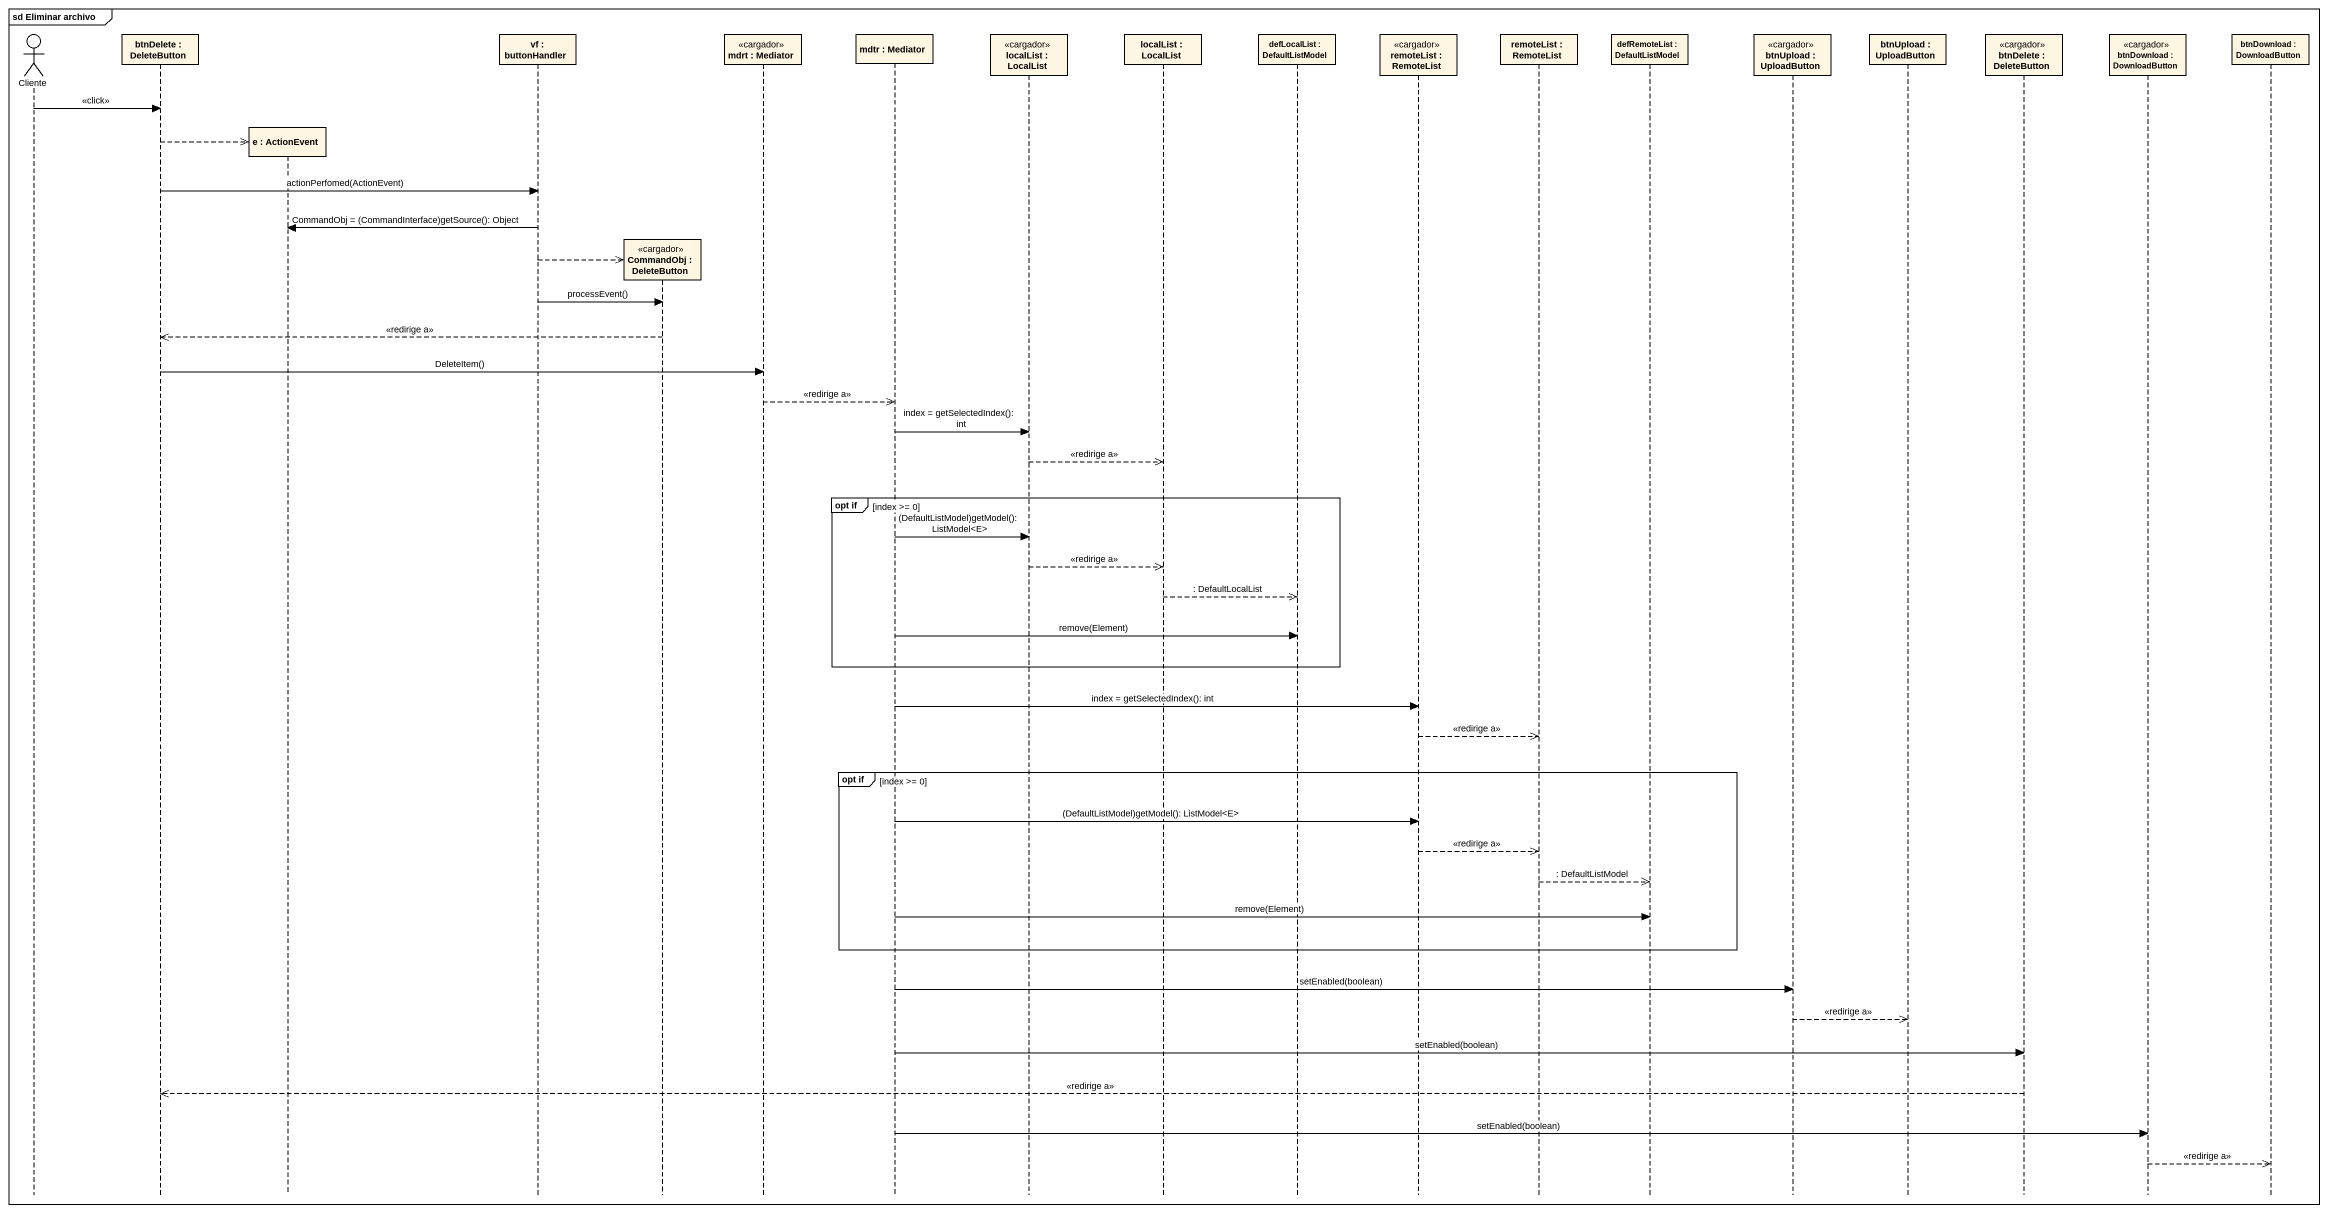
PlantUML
@startuml
mainframe sd Eliminar archivo
hide footbox
actor Cliente
participant "btnDelete : DeleteButton" as btnDelete
participant "e : ActionEvent" as e
participant "vf : buttonHandler" as vf
participant "CommandObj : DeleteButton" as CommandObj <<cargador>>
participant "mdrt : Mediator" as mdrt <<cargador>>
participant "mdtr : Mediator" as mdtr
participant "localList : LocalList" as localList <<cargador>>
participant "localList : LocalList" as localList_2
participant "defLocalList : DefaultListModel" as defLocalList
participant "remoteList : RemoteList" as remoteList <<cargador>>
participant "remoteList : RemoteList" as remoteList_2
participant "defRemoteList : DefaultListModel" as defRemoteList
participant "btnUpload : UploadButton" as btnUpload <<cargador>>
participant "btnUpload : UploadButton" as btnUpload_2
participant "btnDelete : DeleteButton" as btnDelete_2 <<cargador>>
participant "btnDownload : DownloadButton" as btnDownload <<cargador>>
participant "btnDownload : DownloadButton" as btnDownload_2

Cliente -> btnDelete : <<click>>
btnDelete -->> e **
btnDelete -> vf : actionPerfomed(ActionEvent)
vf -> e : CommandObj = (CommandInterface)getSource(): Object
vf -->> CommandObj **
vf -> CommandObj : processEvent()
CommandObj -->> btnDelete : <<redirige a>>
btnDelete -> mdrt : DeleteItem()
mdrt -->> mdtr : <<redirige a>>
mdtr -> localList : index = getSelectedIndex(): int
localList -->> localList_2 : <<redirige a>>
group opt if [index >= 0]
  mdtr -> localList : (DefaultListModel)getModel(): ListModel<E>
  localList -->> localList_2 : <<redirige a>>
  localList_2 -->> defLocalList : : DefaultLocalList
  mdtr -> defLocalList : remove(Element)
end
mdtr -> remoteList : index = getSelectedIndex(): int
remoteList -->> remoteList_2 : <<redirige a>>
group opt if [index >= 0]
  mdtr -> remoteList : (DefaultListModel)getModel(): ListModel<E>
  remoteList -->> remoteList_2 : <<redirige a>>
  remoteList_2 -->> defRemoteList : : DefaultListModel
  mdtr -> defRemoteList : remove(Element)
end
mdtr -> btnUpload : setEnabled(boolean)
btnUpload -->> btnUpload_2 : <<redirige a>>
mdtr -> btnDelete_2 : setEnabled(boolean)
btnDelete_2 -->> btnDelete : <<redirige a>>
mdtr -> btnDownload : setEnabled(boolean)
btnDownload -->> btnDownload_2 : <<redirige a>>
@enduml
